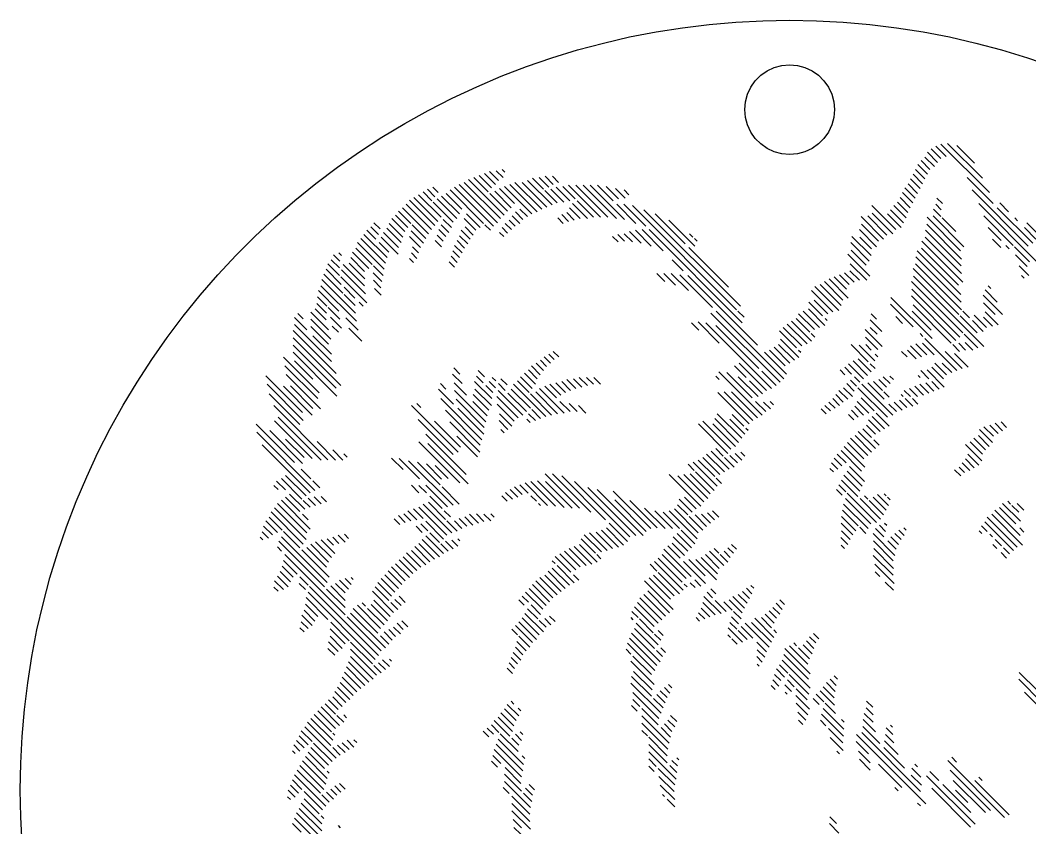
# Model space of a CAD drawing. Header units: millimetres. Extents: x 10 to 1190, y 102 to 890.
# Drawn here: x 1082 to 1141, y 172.8 to 220 of the extents above; entities that cross this region are included whole.
import ezdxf

# ---------------------------------------------------------------- set-up
doc = ezdxf.new("R2010")
doc.units = ezdxf.units.MM
doc.layers.add('CUT', color=1, linetype='CONTINUOUS')
doc.layers.add('ETCH', color=7, linetype='CONTINUOUS')

msp = doc.modelspace()

# ---------------------------------------------------------------- linework, layer by layer
at = {"layer": 'CUT'}
msp.add_lwpolyline([(1082.11, 171.86), (1082.03, 173.43), (1082, 175), (1082.03, 176.57), (1082.11, 178.14), (1082.25, 179.7), (1082.44, 181.26), (1082.68, 182.81), (1082.98, 184.36), (1083.34, 185.89), (1083.74, 187.4), (1084.2, 188.91), (1084.71, 190.39), (1085.28, 191.86), (1085.89, 193.3), (1086.55, 194.73), (1087.27, 196.13), (1088.03, 197.5), (1088.84, 198.85), (1089.69, 200.16), (1090.59, 201.45), (1091.54, 202.7), (1092.53, 203.93), (1093.56, 205.11), (1094.63, 206.26), (1095.74, 207.37), (1096.89, 208.44), (1098.07, 209.47), (1099.3, 210.46), (1100.55, 211.41), (1101.84, 212.31), (1103.15, 213.16), (1104.5, 213.97), (1105.87, 214.73), (1107.27, 215.45), (1108.7, 216.11), (1110.14, 216.72), (1111.61, 217.29), (1113.09, 217.8), (1114.6, 218.26), (1116.11, 218.66), (1117.64, 219.02), (1119.19, 219.32), (1120.74, 219.56), (1122.3, 219.75), (1123.86, 219.89), (1125.43, 219.97), (1127, 220), (1128.57, 219.97), (1130.14, 219.89), (1131.7, 219.75), (1133.26, 219.56), (1134.81, 219.32), (1136.36, 219.02), (1137.89, 218.66), (1139.4, 218.26), (1140.91, 217.8), (1142.39, 217.29)], dxfattribs=at)
msp.add_lwpolyline([(1129.625, 214.775), (1129.585, 214.319), (1129.467, 213.877), (1129.273, 213.463), (1129.011, 213.088), (1128.687, 212.764), (1128.313, 212.502), (1127.898, 212.308), (1127.456, 212.19), (1127, 212.15), (1126.544, 212.19), (1126.102, 212.308), (1125.688, 212.502), (1125.313, 212.764), (1124.989, 213.088), (1124.727, 213.463), (1124.533, 213.877), (1124.415, 214.319), (1124.375, 214.775), (1124.415, 215.231), (1124.533, 215.673), (1124.727, 216.088), (1124.989, 216.462), (1125.313, 216.786), (1125.688, 217.048), (1126.102, 217.242), (1126.544, 217.36), (1127, 217.4), (1127.456, 217.36), (1127.898, 217.242), (1128.313, 217.048), (1128.687, 216.786), (1129.011, 216.462), (1129.273, 216.088), (1129.467, 215.673), (1129.585, 215.231)], close=True, dxfattribs=at)
at = {"layer": 'ETCH'}
for points in [[(1135.55, 212.64), (1136.15, 212.04)], [(1135.85, 212.76), (1138.69, 209.92)], [(1136.24, 212.8), (1138.28, 210.76)], [(1136.78, 212.68), (1137.82, 211.64)], [(1134.92, 212), (1135.48, 211.44)], [(1135.06, 212.28), (1135.66, 211.68)], [(1135.28, 212.48), (1135.84, 211.92)], [(1134.51, 211.56), (1135.07, 211)], [(1134.69, 211.8), (1135.21, 211.28)], [(1108.84, 210.92), (1109.56, 210.2)], [(1109.15, 211.04), (1109.79, 210.4)], [(1109.45, 211.16), (1109.97, 210.64)], [(1109.84, 211.2), (1110.24, 210.8)], [(1110.18, 211.28), (1110.34, 211.12)], [(1112.7, 210.88), (1113.18, 210.4)], [(1113.13, 210.88), (1113.49, 210.52)], [(1134.22, 211), (1134.78, 210.44)], [(1134.36, 211.28), (1134.92, 210.72)], [(1106.13, 210.24), (1106.45, 209.92)], [(1107.4, 210.24), (1109.68, 207.96)], [(1107.67, 210.4), (1109.91, 208.16)], [(1107.97, 210.52), (1110.09, 208.4)], [(1108.23, 210.68), (1110.31, 208.6)], [(1108.54, 210.8), (1109.38, 209.96)], [(1110.33, 210.28), (1111.93, 208.68)], [(1110.64, 210.4), (1112.24, 208.8)], [(1110.94, 210.52), (1112.5, 208.96)], [(1111.36, 210.52), (1112.8, 209.08)], [(1111.67, 210.64), (1113.11, 209.2)], [(1111.97, 210.76), (1112.61, 210.12)], [(1112.36, 210.8), (1112.92, 210.24)], [(1113.34, 210.24), (1114.14, 209.44)], [(1113.73, 210.28), (1114.45, 209.56)], [(1114.07, 210.36), (1115.95, 208.48)], [(1114.49, 210.36), (1116.37, 208.48)], [(1114.92, 210.36), (1116.88, 208.4)], [(1115.34, 210.36), (1117.34, 208.36)], [(1115.77, 210.36), (1116.69, 209.44)], [(1116.27, 210.28), (1116.99, 209.56)], [(1133.93, 210.44), (1134.49, 209.88)], [(1134.07, 210.72), (1134.63, 210.16)], [(1137.39, 210.8), (1138.91, 209.28)], [(1105.03, 209.64), (1106.43, 208.24)], [(1105.3, 209.8), (1106.62, 208.48)], [(1105.56, 209.96), (1106.08, 209.44)], [(1105.82, 210.12), (1106.26, 209.68)], [(1106.65, 209.72), (1107.69, 208.68)], [(1106.91, 209.88), (1107.83, 208.96)], [(1107.14, 210.08), (1109.1, 208.12)], [(1109.46, 209.88), (1110.5, 208.84)], [(1109.76, 210), (1110.72, 209.04)], [(1110.03, 210.16), (1110.91, 209.28)], [(1112.69, 210.04), (1113.41, 209.32)], [(1113.04, 210.12), (1113.8, 209.36)], [(1116.82, 210.16), (1117.38, 209.6)], [(1117.32, 210.08), (1117.6, 209.8)], [(1133.46, 209.64), (1134.06, 209.04)], [(1133.6, 209.92), (1134.2, 209.32)], [(1133.75, 210.2), (1134.35, 209.6)], [(1137.68, 210.08), (1140.96, 206.8)], [(1104.36, 209.04), (1105.88, 207.52)], [(1104.58, 209.24), (1106.06, 207.76)], [(1104.77, 209.48), (1106.25, 208)], [(1106.16, 209.36), (1107.32, 208.2)], [(1106.38, 209.56), (1107.54, 208.4)], [(1114.12, 209.04), (1114.76, 208.4)], [(1114.3, 209.28), (1115.18, 208.4)], [(1114.57, 209.44), (1115.53, 208.48)], [(1116.89, 209.24), (1118.01, 208.12)], [(1117.31, 209.24), (1118.59, 207.96)], [(1117.82, 209.16), (1123.9, 203.08)], [(1131.82, 209.16), (1133.22, 207.76)], [(1133.09, 209.16), (1133.81, 208.44)], [(1133.31, 209.36), (1133.91, 208.76)], [(1135.55, 209.24), (1135.87, 208.92)], [(1135.62, 209.6), (1135.94, 209.28)], [(1138.06, 209.28), (1141.5, 205.84)], [(1139.15, 209.04), (1141.23, 206.96)], [(1139.29, 209.32), (1139.81, 208.8)], [(1103.95, 208.6), (1104.67, 207.88)], [(1104.13, 208.84), (1104.85, 208.12)], [(1108.11, 208.68), (1108.91, 207.88)], [(1110.78, 208.56), (1111.22, 208.12)], [(1110.96, 208.8), (1111.4, 208.36)], [(1111.23, 208.96), (1111.67, 208.52)], [(1113.67, 208.64), (1114.07, 208.24)], [(1113.97, 208.76), (1114.41, 208.32)], [(1118.48, 208.92), (1124.12, 203.28)], [(1119.14, 208.68), (1120.9, 206.92)], [(1131.18, 208.52), (1132.5, 207.2)], [(1131.57, 208.56), (1132.69, 207.44)], [(1131.83, 208.72), (1133.03, 207.52)], [(1132.72, 208.68), (1133.52, 207.88)], [(1132.9, 208.92), (1133.66, 208.16)], [(1135.04, 208.48), (1137, 206.52)], [(1135.39, 208.56), (1137.19, 206.76)], [(1135.41, 208.96), (1135.85, 208.52)], [(1138.36, 208.56), (1140.08, 206.84)], [(1102.51, 207.92), (1102.95, 207.48)], [(1102.69, 208.16), (1103.05, 207.8)], [(1103.58, 208.12), (1104.38, 207.32)], [(1103.73, 208.4), (1104.49, 207.64)], [(1104.93, 208.04), (1105.73, 207.24)], [(1106.63, 208.04), (1107.07, 207.6)], [(1106.74, 208.36), (1107.22, 207.88)], [(1107.97, 208.4), (1108.65, 207.72)], [(1108.02, 207.92), (1108.5, 207.44)], [(1109.18, 208.04), (1109.5, 207.72)], [(1110.19, 207.88), (1110.51, 207.56)], [(1110.37, 208.12), (1110.73, 207.76)], [(1110.59, 208.32), (1110.95, 207.96)], [(1113.44, 208.44), (1113.76, 208.12)], [(1119.93, 208.32), (1121.45, 206.8)], [(1131.2, 208.08), (1132.2, 207.08)], [(1135.02, 208.08), (1137.06, 206.04)], [(1135.93, 208.44), (1136.73, 207.64)], [(1138.61, 207.88), (1139.37, 207.12)], [(1140.17, 208.44), (1140.33, 208.28)], [(1140.73, 207.88), (1141.41, 207.2)], [(1140.88, 208.16), (1141.6, 207.44)], [(1102.1, 207.48), (1103.46, 206.12)], [(1102.28, 207.72), (1102.8, 207.2)], [(1103.11, 207.32), (1104.11, 206.32)], [(1103.25, 207.6), (1104.13, 206.72)], [(1103.44, 207.84), (1104.28, 207)], [(1104.77, 207.36), (1105.41, 206.72)], [(1104.87, 207.68), (1105.59, 206.96)], [(1106.38, 207.44), (1106.74, 207.08)], [(1106.49, 207.76), (1106.89, 207.36)], [(1107.7, 207.4), (1108.18, 206.92)], [(1107.8, 207.72), (1108.32, 207.2)], [(1110.04, 207.6), (1110.28, 207.36)], [(1116.65, 207.36), (1116.97, 207.04)], [(1116.95, 207.48), (1117.35, 207.08)], [(1117.33, 207.52), (1117.81, 207.04)], [(1117.64, 207.64), (1118.32, 206.96)], [(1117.98, 207.72), (1118.9, 206.8)], [(1118.37, 207.76), (1119.61, 206.52)], [(1118.79, 207.76), (1124.23, 202.32)], [(1121.15, 207.52), (1121.35, 207.32)], [(1130.65, 207.36), (1131.77, 206.24)], [(1131.09, 207.76), (1132.09, 206.76)], [(1131.11, 207.32), (1131.79, 206.64)], [(1134.93, 207.32), (1137.05, 205.2)], [(1134.95, 207.72), (1137.03, 205.64)], [(1101.63, 206.68), (1102.59, 205.72)], [(1101.73, 207), (1103.29, 205.44)], [(1101.92, 207.24), (1103.36, 205.8)], [(1103, 207), (1103.56, 206.44)], [(1104.94, 206.76), (1105.3, 206.4)], [(1106.28, 207.12), (1106.64, 206.76)], [(1107.41, 206.84), (1107.85, 206.4)], [(1107.55, 207.12), (1107.99, 206.68)], [(1121.1, 206.72), (1123.42, 204.4)], [(1121.43, 207.24), (1121.59, 207.08)], [(1130.58, 207), (1131.66, 205.92)], [(1134.72, 206.68), (1136.88, 204.52)], [(1134.74, 207.08), (1137.14, 204.68)], [(1138.87, 207.2), (1139.35, 206.72)], [(1139.65, 206.84), (1139.85, 206.64)], [(1140.16, 206.76), (1141.04, 205.88)], [(1100.33, 206.28), (1100.69, 205.92)], [(1100.64, 206.4), (1100.8, 206.24)], [(1101.34, 206.12), (1102.14, 205.32)], [(1101.44, 206.44), (1102.4, 205.48)], [(1104.88, 206.4), (1105.2, 206.08)], [(1107.2, 206.2), (1107.56, 205.84)], [(1107.3, 206.52), (1107.7, 206.12)], [(1130.41, 206.32), (1131.69, 205.04)], [(1130.6, 206.56), (1131.48, 205.68)], [(1134.39, 206.16), (1137.03, 203.52)], [(1134.46, 206.52), (1137.02, 203.96)], [(1140.21, 206.28), (1140.89, 205.6)], [(1100, 205.76), (1100.68, 205.08)], [(1100.19, 206), (1100.67, 205.52)], [(1100.89, 205.72), (1102.13, 204.48)], [(1101.24, 205.8), (1102.16, 204.88)], [(1102.67, 205.64), (1103.23, 205.08)], [(1104.77, 206.08), (1105.01, 205.84)], [(1107.09, 205.88), (1107.41, 205.56)], [(1120.13, 206), (1120.77, 205.36)], [(1130.55, 205.76), (1131.51, 204.8)], [(1134.37, 205.76), (1137.05, 203.08)], [(1140.43, 205.64), (1140.99, 205.08)], [(1099.75, 205.16), (1100.87, 204.04)], [(1099.9, 205.44), (1100.78, 204.56)], [(1100.76, 205), (1102.28, 203.48)], [(1100.79, 205.4), (1102.19, 204)], [(1102.64, 205.24), (1103.16, 204.72)], [(1119.23, 205.2), (1119.71, 204.72)], [(1119.65, 205.2), (1120.33, 204.52)], [(1120.08, 205.2), (1121.08, 204.2)], [(1120.58, 205.12), (1122.5, 203.2)], [(1121.05, 205.08), (1125.13, 201)], [(1129.61, 205), (1130.33, 204.28)], [(1129.92, 205.12), (1130.48, 204.56)], [(1130.22, 205.24), (1130.78, 204.68)], [(1130.53, 205.36), (1131.09, 204.8)], [(1134.22, 205.48), (1136.9, 202.8)], [(1134.24, 205.04), (1138.36, 200.92)], [(1140.56, 205.08), (1140.72, 204.92)], [(1099.59, 204.48), (1101.67, 202.4)], [(1099.65, 204.84), (1101.61, 202.88)], [(1100.94, 204.4), (1101.58, 203.76)], [(1102.66, 204.8), (1103.1, 204.36)], [(1102.72, 204.32), (1103.12, 203.92)], [(1128.48, 204.44), (1129.88, 203.04)], [(1128.78, 204.56), (1130.02, 203.32)], [(1129.04, 204.72), (1130.12, 203.64)], [(1129.31, 204.88), (1130.43, 203.76)], [(1134.13, 204.72), (1137.13, 201.72)], [(1138.62, 204.48), (1138.78, 204.32)], [(1099.38, 203.84), (1099.94, 203.28)], [(1099.44, 204.2), (1100.64, 203)], [(1100.95, 203.96), (1101.59, 203.32)], [(1128.29, 204.2), (1129.53, 202.96)], [(1132.93, 203.8), (1135.33, 201.4)], [(1134.13, 203.88), (1136.73, 201.28)], [(1134.15, 204.28), (1136.95, 201.48)], [(1138.33, 203.92), (1139.45, 202.8)], [(1138.43, 204.24), (1139.15, 203.52)], [(1099.35, 203.44), (1099.91, 202.88)], [(1100.02, 203.2), (1100.7, 202.52)], [(1101.82, 203.52), (1102.06, 203.28)], [(1128.12, 203.52), (1128.92, 202.72)], [(1128.43, 203.64), (1129.23, 202.84)], [(1132.91, 203.4), (1134.23, 202.08)], [(1134.22, 203.36), (1136.46, 201.12)], [(1138.34, 203.48), (1139.02, 202.8)], [(1098.04, 202.63), (1098.76, 201.91)], [(1098.24, 202.86), (1098.56, 202.54)], [(1099, 202.94), (1100.04, 201.9)], [(1099.25, 203.12), (1099.89, 202.48)], [(1100.15, 202.64), (1100.79, 202)], [(1101.04, 202.6), (1101.76, 201.88)], [(1122.4, 202.88), (1126.44, 198.84)], [(1122.7, 203), (1126.66, 199.04)], [(1123.98, 203), (1124.34, 202.64)], [(1127.39, 202.56), (1128.19, 201.76)], [(1127.53, 202.84), (1128.45, 201.92)], [(1127.79, 203), (1128.75, 202.04)], [(1128.1, 203.12), (1129.06, 202.16)], [(1129.08, 202.56), (1129.2, 202.44)], [(1131.77, 202.84), (1132.09, 202.52)], [(1133.21, 202.68), (1133.61, 202.28)], [(1134.16, 203), (1135.28, 201.88)], [(1136.98, 202.72), (1137.98, 201.72)], [(1137.13, 203), (1137.53, 202.6)], [(1137.79, 202.76), (1138.51, 202.04)], [(1138.34, 202.64), (1138.86, 202.12)], [(1138.44, 202.96), (1139.2, 202.2)], [(1098.04, 202.21), (1100.2, 200.05)], [(1099, 202.52), (1100.16, 201.36)], [(1099, 202.1), (1100.04, 201.06)], [(1100.25, 202.12), (1100.61, 201.76)], [(1101.22, 202), (1101.98, 201.24)], [(1121.26, 202.32), (1121.7, 201.88)], [(1121.65, 202.36), (1122.89, 201.12)], [(1122.11, 202.32), (1125.95, 198.48)], [(1122.69, 202.16), (1125.21, 199.64)], [(1126.63, 202.04), (1127.71, 200.96)], [(1126.86, 202.24), (1128.02, 201.08)], [(1127.12, 202.4), (1128.28, 201.24)], [(1131.71, 202.48), (1132.39, 201.8)], [(1131.72, 202.04), (1132.12, 201.64)], [(1137.69, 202.44), (1138.33, 201.8)], [(1097.96, 201.86), (1100.48, 199.34)], [(1097.96, 201.44), (1100.76, 198.64)], [(1099.12, 201.55), (1100.2, 200.47)], [(1126.41, 201.84), (1127.41, 200.84)], [(1128.27, 201.68), (1128.47, 201.48)], [(1131.42, 201.92), (1132.42, 200.92)], [(1131.44, 201.48), (1132.16, 200.76)], [(1134.63, 201.68), (1134.79, 201.52)], [(1134.91, 201.4), (1136.79, 199.52)], [(1137.21, 201.64), (1138.01, 200.84)], [(1097.96, 201.01), (1100.48, 198.49)], [(1126.1, 200.88), (1127.02, 199.96)], [(1126.36, 201.04), (1127.28, 200.12)], [(1126.46, 201.36), (1127.54, 200.28)], [(1130.6, 201.04), (1131.6, 200.04)], [(1131.07, 201), (1131.99, 200.08)], [(1131.45, 201.04), (1131.77, 200.72)], [(1134.08, 200.96), (1134.72, 200.32)], [(1134.38, 201.08), (1135.02, 200.44)], [(1134.77, 201.12), (1135.45, 200.44)], [(1136.54, 201.04), (1136.94, 200.64)], [(1136.89, 201.12), (1137.29, 200.72)], [(1137.27, 201.16), (1137.71, 200.72)], [(1097.4, 200.3), (1099.48, 198.22)], [(1097.96, 200.59), (1100.52, 198.03)], [(1112.65, 200.32), (1113.01, 199.96)], [(1112.92, 200.48), (1113.24, 200.16)], [(1113.18, 200.64), (1113.5, 200.32)], [(1125.53, 200.6), (1126.81, 199.32)], [(1125.83, 200.72), (1126.75, 199.8)], [(1127.53, 200.72), (1127.65, 200.6)], [(1131.02, 200.2), (1131.78, 199.44)], [(1132.01, 200.48), (1132.17, 200.32)], [(1133.55, 200.64), (1133.87, 200.32)], [(1133.89, 200.72), (1134.41, 200.2)], [(1136.09, 200.64), (1137.09, 199.64)], [(1136.64, 200.52), (1137.44, 199.72)], [(1097.48, 199.8), (1099.4, 197.88)], [(1098.04, 200.09), (1099.12, 199.01)], [(1107.36, 199.68), (1107.72, 199.32)], [(1111.9, 199.8), (1112.42, 199.28)], [(1112.17, 199.96), (1112.61, 199.52)], [(1112.43, 200.12), (1112.79, 199.76)], [(1123.78, 199.8), (1124.46, 199.12)], [(1124.05, 199.96), (1125.65, 198.36)], [(1130.23, 199.72), (1130.63, 199.32)], [(1130.45, 199.92), (1131.33, 199.04)], [(1130.71, 200.08), (1131.55, 199.24)], [(1131.72, 199.92), (1132, 199.64)], [(1135.32, 199.72), (1136, 199.04)], [(1135.5, 199.96), (1136.18, 199.28)], [(1135.93, 199.96), (1136.49, 199.4)], [(1096.36, 199.22), (1098.52, 197.06)], [(1097.56, 199.29), (1099.56, 197.29)], [(1107.29, 199.32), (1107.85, 198.76)], [(1108.68, 199.2), (1109.08, 198.8)], [(1108.79, 199.52), (1109.15, 199.16)], [(1109.61, 199.12), (1109.81, 198.92)], [(1110.12, 199.04), (1110.48, 198.68)], [(1111.27, 199.16), (1111.95, 198.48)], [(1111.49, 199.36), (1112.13, 198.72)], [(1111.72, 199.56), (1112.24, 199.04)], [(1113.97, 199), (1114.49, 198.48)], [(1114.36, 199.04), (1114.84, 198.56)], [(1114.7, 199.12), (1115.18, 198.64)], [(1115.13, 199.12), (1115.53, 198.72)], [(1115.55, 199.12), (1115.95, 198.72)], [(1122.68, 199.2), (1122.88, 199)], [(1122.87, 199.44), (1125.39, 196.92)], [(1123.33, 199.4), (1124.81, 197.92)], [(1124, 199.16), (1125.16, 198)], [(1125.37, 199.48), (1126.21, 198.64)], [(1129.96, 199.56), (1130.24, 199.28)], [(1130.79, 199.16), (1131.11, 198.84)], [(1132.22, 199), (1132.66, 198.56)], [(1132.48, 199.16), (1132.88, 198.76)], [(1132.87, 199.2), (1133.07, 199)], [(1134.52, 199.24), (1134.64, 199.12)], [(1134.67, 199.52), (1135.15, 199.04)], [(1135.05, 199.56), (1136.05, 198.56)], [(1096.44, 198.72), (1098.56, 196.6)], [(1097.4, 198.6), (1099.08, 196.92)], [(1097.8, 198.63), (1099.12, 197.31)], [(1106.47, 198.44), (1107.35, 197.56)], [(1106.58, 198.76), (1106.9, 198.44)], [(1107.39, 198.8), (1108.11, 198.08)], [(1108.58, 198.88), (1109.58, 197.88)], [(1108.6, 198.44), (1109.56, 197.48)], [(1109.24, 198.64), (1109.64, 198.24)], [(1109.43, 198.88), (1109.79, 198.52)], [(1109.97, 198.76), (1110.37, 198.36)], [(1110.72, 198.44), (1111.84, 197.32)], [(1110.86, 198.72), (1112.74, 196.84)], [(1111.08, 198.92), (1111.76, 198.24)], [(1112.37, 198.48), (1113.81, 197.04)], [(1112.68, 198.6), (1113.36, 197.92)], [(1112.98, 198.72), (1113.62, 198.08)], [(1113.33, 198.8), (1113.89, 198.24)], [(1113.67, 198.88), (1114.19, 198.36)], [(1124.66, 198.92), (1125.42, 198.16)], [(1130.15, 198.52), (1130.67, 198)], [(1130.34, 198.76), (1130.78, 198.32)], [(1130.56, 198.96), (1130.92, 198.6)], [(1131, 198.52), (1132.72, 196.8)], [(1131.23, 198.72), (1133.03, 196.92)], [(1131.57, 198.8), (1132.53, 197.84)], [(1131.91, 198.88), (1132.43, 198.36)], [(1134.01, 198.48), (1134.49, 198)], [(1134.32, 198.6), (1134.84, 198.08)], [(1134.62, 198.72), (1135.14, 198.2)], [(1134.96, 198.8), (1135.44, 198.32)], [(1135.31, 198.88), (1135.75, 198.44)], [(1096.56, 198.17), (1098.36, 196.37)], [(1106.61, 197.88), (1109.01, 195.48)], [(1107.4, 198.36), (1109.24, 196.52)], [(1107.5, 197.84), (1109.14, 196.2)], [(1108.49, 198.12), (1109.41, 197.2)], [(1109.88, 198), (1111.12, 196.76)], [(1109.95, 198.36), (1111.39, 196.92)], [(1110.53, 198.2), (1111.61, 197.12)], [(1111.84, 198.16), (1113.08, 196.92)], [(1112.15, 198.28), (1113.43, 197)], [(1122.8, 198.24), (1124.64, 196.4)], [(1123.18, 198.28), (1124.86, 196.6)], [(1123.6, 198.28), (1125.12, 196.76)], [(1129.52, 197.88), (1129.92, 197.48)], [(1129.7, 198.12), (1130.14, 197.68)], [(1129.89, 198.36), (1130.41, 197.84)], [(1131.18, 197.92), (1131.94, 197.16)], [(1132.51, 198.28), (1132.83, 197.96)], [(1133.52, 198.12), (1133.64, 198)], [(1133.71, 198.36), (1134.07, 198)], [(1133.76, 197.88), (1134.2, 197.44)], [(1134.19, 197.88), (1134.51, 197.56)], [(1096.84, 197.47), (1100, 194.31)], [(1104.89, 197.48), (1107.61, 194.76)], [(1105.19, 197.6), (1105.43, 197.36)], [(1107.59, 197.32), (1109.11, 195.8)], [(1108.47, 197.72), (1109.31, 196.88)], [(1109.9, 197.56), (1110.9, 196.56)], [(1111.92, 197.24), (1112.44, 196.72)], [(1113.56, 197.72), (1114.16, 197.12)], [(1114.1, 197.6), (1114.58, 197.12)], [(1114.65, 197.48), (1115.09, 197.04)], [(1125.01, 197.72), (1125.61, 197.12)], [(1125.48, 197.68), (1125.88, 197.28)], [(1125.86, 197.72), (1126.06, 197.52)], [(1128.85, 197.28), (1129.13, 197)], [(1129.07, 197.48), (1129.39, 197.16)], [(1129.3, 197.68), (1129.66, 197.32)], [(1130.81, 197.44), (1131.33, 196.92)], [(1130.95, 197.72), (1131.63, 197.04)], [(1132.81, 197.56), (1133.25, 197.12)], [(1133.11, 197.68), (1133.59, 197.2)], [(1133.42, 197.8), (1133.86, 197.36)], [(1097.08, 196.8), (1099.6, 194.28)], [(1105.28, 196.66), (1107.32, 194.62)], [(1106.87, 197.2), (1108.91, 195.16)], [(1110.04, 197), (1110.76, 196.28)], [(1111.63, 196.68), (1111.83, 196.48)], [(1111.73, 197), (1112.13, 196.6)], [(1122.62, 196.72), (1124.02, 195.32)], [(1122.76, 197), (1124.2, 195.56)], [(1123.51, 196.68), (1124.39, 195.8)], [(1123.65, 196.96), (1124.33, 196.28)], [(1130.44, 196.96), (1130.76, 196.64)], [(1130.62, 197.2), (1131.02, 196.8)], [(1131.61, 196.64), (1132.29, 195.96)], [(1131.83, 196.84), (1132.55, 196.12)], [(1132.06, 197.04), (1132.82, 196.28)], [(1095.8, 196.39), (1098.04, 194.15)], [(1096.88, 196.58), (1099.08, 194.38)], [(1106.23, 196.56), (1107.75, 195.04)], [(1107.12, 196.52), (1108.88, 194.76)], [(1110.01, 196.6), (1110.53, 196.08)], [(1110.11, 196.08), (1110.31, 195.88)], [(1121.67, 196.4), (1123.39, 194.68)], [(1121.93, 196.56), (1123.57, 194.92)], [(1122.51, 196.4), (1123.83, 195.08)], [(1124.45, 196.16), (1124.57, 196.04)], [(1131.28, 196.12), (1131.8, 195.6)], [(1131.5, 196.32), (1132.02, 195.8)], [(1138.11, 196.08), (1138.87, 195.32)], [(1138.37, 196.24), (1138.93, 195.68)], [(1138.72, 196.32), (1139.2, 195.84)], [(1139.02, 196.44), (1139.46, 196)], [(1139.37, 196.52), (1139.69, 196.2)], [(1095.84, 195.92), (1099.24, 192.52)], [(1096.6, 196.01), (1098.52, 194.09)], [(1097.52, 195.51), (1098.6, 194.43)], [(1105.72, 195.8), (1108.08, 193.44)], [(1107.54, 195.68), (1108.74, 194.48)], [(1130.57, 195.56), (1131.57, 194.56)], [(1130.83, 195.72), (1131.79, 194.76)], [(1131.02, 195.96), (1132.02, 194.96)], [(1131.92, 195.48), (1132.24, 195.16)], [(1137.78, 195.56), (1138.46, 194.88)], [(1138.04, 195.72), (1138.68, 195.08)], [(1096.16, 195.18), (1098.96, 192.38)], [(1099.36, 195.37), (1100.44, 194.29)], [(1100.28, 194.88), (1100.88, 194.28)], [(1105.32, 195.35), (1107.72, 192.95)], [(1105.84, 195.26), (1108.2, 192.9)], [(1122.68, 194.96), (1123.12, 194.52)], [(1130.2, 195.08), (1131.4, 193.88)], [(1130.38, 195.32), (1131.34, 194.36)], [(1137.29, 195.2), (1138.25, 194.24)], [(1137.56, 195.36), (1138.28, 194.64)], [(1100.92, 194.66), (1101.12, 194.46)], [(1103.72, 194.41), (1104.4, 193.73)], [(1104.16, 194.39), (1105.36, 193.19)], [(1121.66, 194.28), (1122.62, 193.32)], [(1121.93, 194.44), (1122.93, 193.44)], [(1122.15, 194.64), (1123.19, 193.6)], [(1122.42, 194.8), (1123.46, 193.76)], [(1123.2, 194.44), (1123.76, 193.88)], [(1123.51, 194.56), (1123.95, 194.12)], [(1123.81, 194.68), (1124.21, 194.28)], [(1124.15, 194.76), (1124.39, 194.52)], [(1129.61, 194.4), (1130.05, 193.96)], [(1129.79, 194.64), (1130.31, 194.12)], [(1130.01, 194.84), (1131.21, 193.64)], [(1137.28, 194.36), (1137.8, 193.84)], [(1137.43, 194.64), (1138.07, 194)], [(1098.44, 193.75), (1099, 193.19)], [(1104.72, 194.25), (1107.32, 191.65)], [(1105.24, 194.16), (1106.56, 192.84)], [(1105.76, 194.06), (1106.64, 193.18)], [(1106.28, 193.97), (1107.04, 193.21)], [(1121.06, 194.04), (1121.42, 193.68)], [(1121.36, 194.16), (1122.76, 192.76)], [(1129.36, 193.8), (1129.56, 193.6)], [(1129.46, 194.12), (1129.82, 193.76)], [(1130.51, 193.92), (1131.39, 193.04)], [(1136.65, 193.72), (1137.01, 193.36)], [(1136.91, 193.88), (1137.23, 193.56)], [(1137.1, 194.12), (1137.54, 193.68)], [(1097.28, 193.21), (1098.48, 192.01)], [(1097.52, 193.39), (1098.72, 192.19)], [(1112.71, 193.48), (1114.71, 191.48)], [(1113.13, 193.48), (1115.37, 191.24)], [(1113.68, 193.36), (1116.24, 190.8)], [(1119.96, 193.44), (1121.8, 191.6)], [(1120.46, 193.36), (1121.98, 191.84)], [(1120.81, 193.44), (1122.21, 192.04)], [(1121.19, 193.48), (1122.35, 192.32)], [(1121.5, 193.6), (1122.58, 192.52)], [(1122.7, 193.24), (1123.02, 192.92)], [(1130.04, 193.12), (1131, 192.16)], [(1130.18, 193.4), (1131.1, 192.48)], [(1130.37, 193.64), (1131.25, 192.76)], [(1096.84, 192.8), (1097.08, 192.56)], [(1097, 193.06), (1097.52, 192.54)], [(1099.12, 193.07), (1099.52, 192.67)], [(1104.88, 192.82), (1105.32, 192.38)], [(1105.32, 192.81), (1105.76, 192.37)], [(1105.72, 192.83), (1107, 191.55)], [(1106.68, 192.72), (1107.68, 191.72)], [(1110.66, 192.56), (1111.1, 192.12)], [(1110.92, 192.72), (1111.36, 192.28)], [(1111.23, 192.84), (1111.71, 192.36)], [(1111.53, 192.96), (1112.85, 191.64)], [(1111.87, 193.04), (1113.31, 191.6)], [(1112.26, 193.08), (1113.82, 191.52)], [(1112.72, 193.04), (1114.28, 191.48)], [(1114.42, 193.04), (1117.66, 189.8)], [(1115.2, 192.68), (1118, 189.88)], [(1115.75, 192.56), (1118.43, 189.88)], [(1129.75, 192.56), (1130.07, 192.24)], [(1129.89, 192.84), (1130.29, 192.44)], [(1097.28, 191.94), (1098.96, 190.26)], [(1097.52, 192.12), (1098.36, 191.28)], [(1097.76, 192.3), (1098.64, 191.42)], [(1098.56, 191.93), (1098.96, 191.53)], [(1098.84, 192.07), (1099.28, 191.63)], [(1099.2, 192.14), (1099.6, 191.74)], [(1099.6, 192.16), (1099.92, 191.84)], [(1105.96, 192.17), (1106.68, 191.45)], [(1110.17, 192.2), (1110.49, 191.88)], [(1110.39, 192.4), (1110.79, 192)], [(1111.87, 192.2), (1112.19, 191.88)], [(1116.68, 192.48), (1118.88, 190.28)], [(1116.77, 191.96), (1118.61, 190.12)], [(1117.66, 191.92), (1119.26, 190.32)], [(1120.55, 192), (1121.31, 191.24)], [(1120.85, 192.12), (1121.53, 191.44)], [(1130.27, 192.04), (1131.75, 190.56)], [(1130.37, 192.36), (1132.09, 190.64)], [(1131.12, 192.04), (1132.32, 190.84)], [(1131.38, 192.2), (1131.58, 192)], [(1131.66, 191.92), (1132.5, 191.08)], [(1131.89, 192.12), (1132.65, 191.36)], [(1132.15, 192.28), (1132.79, 191.64)], [(1132.53, 192.32), (1132.65, 192.2)], [(1132.73, 192.12), (1132.89, 191.96)], [(1096.88, 191.49), (1098.72, 189.65)], [(1097.04, 191.75), (1098.76, 190.03)], [(1105, 191.43), (1105.56, 190.87)], [(1105.32, 191.53), (1106.96, 189.89)], [(1105.56, 191.72), (1107.24, 190.04)], [(1105.88, 191.82), (1106.88, 190.82)], [(1106.8, 191.33), (1107.16, 190.97)], [(1112.31, 191.76), (1112.43, 191.64)], [(1118.52, 191.48), (1119.72, 190.28)], [(1120.26, 191.44), (1121.66, 190.04)], [(1120.45, 191.68), (1121.05, 191.08)], [(1130.1, 191.36), (1131.02, 190.44)], [(1130.16, 191.72), (1131.6, 190.28)], [(1139.01, 191.36), (1140.49, 189.88)], [(1139.27, 191.52), (1140.23, 190.56)], [(1139.46, 191.76), (1140.5, 190.72)], [(1139.76, 191.88), (1139.92, 191.72)], [(1140, 191.64), (1140.4, 191.24)], [(1140.31, 191.76), (1140.71, 191.36)], [(1096.56, 190.96), (1097.32, 190.2)], [(1096.68, 191.26), (1098.56, 189.38)], [(1098.52, 191.12), (1098.84, 190.8)], [(1103.88, 190.85), (1104.2, 190.53)], [(1104.12, 191.04), (1104.52, 190.64)], [(1104.44, 191.14), (1104.84, 190.74)], [(1104.68, 191.32), (1105.2, 190.8)], [(1106.96, 190.74), (1107.56, 190.14)], [(1107.68, 190.87), (1108.12, 190.43)], [(1108, 190.97), (1108.48, 190.49)], [(1108.28, 191.12), (1108.8, 190.6)], [(1108.68, 191.14), (1109.12, 190.7)], [(1109.12, 191.13), (1109.52, 190.73)], [(1109.52, 191.15), (1109.72, 190.95)], [(1119.11, 191.32), (1120.15, 190.28)], [(1119.61, 191.24), (1120.57, 190.28)], [(1119.96, 191.32), (1121.6, 189.68)], [(1121.13, 191), (1121.93, 190.2)], [(1121.47, 191.08), (1122.15, 190.4)], [(1121.85, 191.12), (1122.37, 190.6)], [(1122.2, 191.2), (1122.6, 190.8)], [(1122.5, 191.32), (1122.86, 190.96)], [(1130.04, 191), (1130.88, 190.16)], [(1138.56, 190.96), (1140.32, 189.2)], [(1138.83, 191.12), (1140.63, 189.32)], [(1096.24, 190.43), (1096.76, 189.91)], [(1096.36, 190.73), (1097.04, 190.05)], [(1105.16, 190.42), (1105.52, 190.06)], [(1105.44, 190.56), (1105.84, 190.16)], [(1105.72, 190.71), (1106.76, 189.67)], [(1107.4, 190.73), (1107.84, 190.29)], [(1115.99, 190.2), (1116.99, 189.2)], [(1116.29, 190.32), (1117.29, 189.32)], [(1116.44, 190.6), (1117.52, 189.52)], [(1120.65, 190.2), (1121.45, 189.4)], [(1130.01, 190.6), (1130.69, 189.92)], [(1130.03, 190.16), (1130.55, 189.64)], [(1131.1, 190.36), (1131.46, 190)], [(1132.03, 190.28), (1132.51, 189.8)], [(1132.25, 190.48), (1132.61, 190.12)], [(1132.56, 190.6), (1132.68, 190.48)], [(1133.38, 190.2), (1133.7, 189.88)], [(1133.69, 190.32), (1133.81, 190.2)], [(1138.09, 190.16), (1138.25, 190)], [(1138.23, 190.44), (1138.55, 190.12)], [(1138.42, 190.68), (1140.1, 189)], [(1140.47, 190.32), (1140.71, 190.08)], [(1096.04, 189.78), (1096.2, 189.62)], [(1096.16, 190.09), (1096.52, 189.73)], [(1097.28, 189.81), (1099.96, 187.13)], [(1097.4, 190.12), (1098.36, 189.16)], [(1099.6, 189.62), (1100.4, 188.82)], [(1099.96, 189.68), (1100.32, 189.32)], [(1100.28, 189.78), (1100.64, 189.42)], [(1100.6, 189.89), (1101, 189.49)], [(1100.96, 189.95), (1101.2, 189.71)], [(1105.52, 189.64), (1106.52, 188.64)], [(1105.72, 189.86), (1106.76, 188.82)], [(1105.96, 190.04), (1106.52, 189.48)], [(1107.24, 189.61), (1107.6, 189.25)], [(1107.6, 189.68), (1107.72, 189.56)], [(1114.81, 189.68), (1115.65, 188.84)], [(1114.99, 189.92), (1115.99, 188.92)], [(1115.3, 190.04), (1116.34, 189)], [(1115.68, 190.08), (1116.64, 189.12)], [(1120.2, 189.8), (1121.04, 188.96)], [(1120.43, 190), (1121.27, 189.16)], [(1130, 189.76), (1130.4, 189.36)], [(1131.88, 190), (1133.16, 188.72)], [(1131.9, 189.56), (1133.06, 188.4)], [(1132.75, 189.56), (1133.23, 189.08)], [(1132.93, 189.8), (1133.37, 189.36)], [(1133.16, 190), (1133.52, 189.64)], [(1138.71, 189.96), (1138.87, 189.8)], [(1139.03, 189.64), (1139.39, 189.28)], [(1097.04, 189.21), (1097.28, 188.97)], [(1097.12, 189.55), (1099.8, 186.87)], [(1098.48, 189.04), (1100.08, 187.44)], [(1098.76, 189.18), (1099.92, 188.02)], [(1099, 189.37), (1100.04, 188.33)], [(1099.28, 189.51), (1100.2, 188.59)], [(1104.88, 189), (1105.72, 188.16)], [(1105.08, 189.23), (1105.96, 188.35)], [(1105.32, 189.41), (1106.24, 188.49)], [(1106.6, 189.4), (1107.04, 188.96)], [(1106.88, 189.55), (1107.32, 189.11)], [(1113.83, 188.96), (1114.75, 188.04)], [(1114.1, 189.12), (1115.1, 188.12)], [(1114.4, 189.24), (1115.44, 188.2)], [(1114.71, 189.36), (1115.75, 188.32)], [(1119.65, 189.08), (1121.25, 187.48)], [(1119.88, 189.28), (1120.6, 188.56)], [(1120.14, 189.44), (1120.86, 188.72)], [(1122.32, 188.96), (1123.16, 188.12)], [(1122.58, 189.12), (1122.86, 188.84)], [(1123.17, 188.96), (1123.53, 188.6)], [(1123.39, 189.16), (1123.71, 188.84)], [(1123.61, 189.36), (1123.89, 189.08)], [(1130.02, 189.32), (1130.22, 189.12)], [(1131.92, 189.12), (1133.08, 187.96)], [(1138.89, 189.36), (1139.13, 189.12)], [(1139.51, 189.16), (1139.87, 188.8)], [(1097.4, 188.42), (1098.2, 187.62)], [(1097.48, 188.77), (1101, 185.25)], [(1104.16, 188.45), (1104.96, 187.65)], [(1104.4, 188.63), (1105.2, 187.83)], [(1104.6, 188.86), (1105.44, 188.02)], [(1113.12, 188.4), (1113.28, 188.24)], [(1113.28, 188.66), (1114.2, 187.74)], [(1113.57, 188.8), (1114.49, 187.88)], [(1115.73, 188.76), (1115.97, 188.52)], [(1119.32, 188.56), (1120.72, 187.16)], [(1119.55, 188.76), (1120.95, 187.36)], [(1121.1, 188.48), (1122.06, 187.52)], [(1121.52, 188.48), (1122.72, 187.28)], [(1121.83, 188.6), (1122.79, 187.64)], [(1122.09, 188.76), (1122.89, 187.96)], [(1122.94, 188.76), (1123.38, 188.32)], [(1131.89, 188.72), (1133.05, 187.56)], [(1139.37, 188.88), (1139.69, 188.56)], [(1097.32, 188.08), (1097.96, 187.44)], [(1103.52, 187.82), (1104.32, 187.02)], [(1103.72, 188.04), (1104.52, 187.24)], [(1103.96, 188.23), (1104.76, 187.43)], [(1112.88, 187.79), (1113.88, 186.79)], [(1113.12, 187.98), (1114.12, 186.98)], [(1113.4, 188.12), (1114.4, 187.12)], [(1118.84, 188.2), (1119.24, 187.8)], [(1119.1, 188.36), (1120.78, 186.68)], [(1120.8, 188.36), (1122.08, 187.08)], [(1131.99, 188.2), (1133.11, 187.08)], [(1096.88, 187.24), (1097.4, 186.72)], [(1097.04, 187.51), (1097.68, 186.87)], [(1097.2, 187.77), (1097.8, 187.17)], [(1098.36, 187.46), (1098.84, 186.98)], [(1100.68, 187.26), (1101.2, 186.74)], [(1101, 187.37), (1101.36, 187.01)], [(1101.36, 187.43), (1101.48, 187.31)], [(1103.12, 187.37), (1103.92, 186.57)], [(1103.32, 187.59), (1104.12, 186.79)], [(1112.16, 187.24), (1113.16, 186.24)], [(1112.4, 187.42), (1113.4, 186.42)], [(1112.68, 187.57), (1113.64, 186.61)], [(1114.36, 187.58), (1114.68, 187.26)], [(1118.52, 187.24), (1120.2, 185.56)], [(1118.79, 187.4), (1120.03, 186.16)], [(1119.05, 187.56), (1120.25, 186.36)], [(1119.32, 187.72), (1120.56, 186.48)], [(1121.45, 187.28), (1121.81, 186.92)], [(1132, 187.76), (1132.28, 187.48)], [(1096.84, 186.86), (1097.08, 186.62)], [(1098.32, 187.08), (1098.68, 186.72)], [(1098.92, 186.9), (1102.96, 182.86)], [(1099.92, 186.75), (1101, 185.67)], [(1100.16, 186.93), (1101, 186.09)], [(1100.44, 187.08), (1101, 186.52)], [(1102.6, 186.62), (1103.84, 185.38)], [(1102.76, 186.88), (1103.56, 186.08)], [(1102.92, 187.14), (1103.72, 186.34)], [(1111.76, 186.79), (1112.76, 185.79)], [(1111.96, 187.01), (1112.96, 186.01)], [(1118.7, 186.64), (1119.98, 185.36)], [(1120.84, 187.04), (1121, 186.88)], [(1121.19, 187.12), (1121.47, 186.84)], [(1122.4, 186.76), (1122.68, 186.48)], [(1124.25, 186.6), (1124.65, 186.2)], [(1124.48, 186.8), (1124.8, 186.48)], [(1124.74, 186.96), (1124.9, 186.8)], [(1132.6, 187.16), (1133.08, 186.68)], [(1098.72, 186.25), (1100, 184.97)], [(1098.84, 186.56), (1102.76, 182.64)], [(1102.68, 186.11), (1103.64, 185.15)], [(1103.92, 186.14), (1104.28, 185.78)], [(1104.16, 186.33), (1104.52, 185.97)], [(1111.16, 186.12), (1111.48, 185.8)], [(1111.36, 186.34), (1111.72, 185.98)], [(1111.56, 186.57), (1112.56, 185.57)], [(1118.25, 186.24), (1119.53, 184.96)], [(1118.47, 186.44), (1119.75, 185.16)], [(1121.99, 186.32), (1122.99, 185.32)], [(1122.17, 186.56), (1122.49, 186.24)], [(1122.65, 186.08), (1123.29, 185.44)], [(1123.46, 186.12), (1124.22, 185.36)], [(1123.68, 186.32), (1124.36, 185.64)], [(1123.99, 186.44), (1124.51, 185.92)], [(1126.43, 186.12), (1126.71, 185.84)], [(1098.6, 185.52), (1099.24, 184.88)], [(1098.68, 185.87), (1099.4, 185.15)], [(1101.48, 185.61), (1102.92, 184.17)], [(1101.72, 185.8), (1103.08, 184.44)], [(1102, 185.94), (1102.2, 185.74)], [(1102.32, 185.62), (1103.28, 184.66)], [(1102.52, 185.85), (1103.48, 184.89)], [(1103.68, 185.96), (1104.08, 185.56)], [(1111.68, 185.6), (1112.28, 185)], [(1111.88, 185.82), (1112.44, 185.26)], [(1117.78, 185.44), (1118.14, 185.08)], [(1117.92, 185.72), (1119.08, 184.56)], [(1118.11, 185.96), (1119.31, 184.76)], [(1121.82, 185.64), (1122.34, 185.12)], [(1121.92, 185.96), (1122.64, 185.24)], [(1123.16, 186), (1123.64, 185.52)], [(1123.72, 185.44), (1124.16, 185)], [(1125.8, 185.48), (1126.24, 185.04)], [(1126.02, 185.68), (1126.42, 185.28)], [(1126.21, 185.92), (1126.57, 185.56)], [(1098.44, 184.84), (1098.84, 184.44)], [(1098.48, 185.22), (1099.08, 184.62)], [(1101.12, 185.13), (1103.12, 183.13)], [(1101.32, 185.35), (1103.36, 183.31)], [(1104.32, 184.9), (1104.68, 184.54)], [(1111.16, 184.84), (1112.2, 183.8)], [(1111.36, 185.07), (1112.36, 184.07)], [(1111.52, 185.33), (1112.6, 184.25)], [(1112.36, 184.92), (1112.76, 184.52)], [(1112.68, 185.02), (1113.04, 184.66)], [(1112.96, 185.17), (1113.28, 184.85)], [(1117.71, 185.08), (1117.83, 184.96)], [(1118.22, 185), (1119.02, 184.2)], [(1121.53, 185.08), (1121.73, 184.88)], [(1121.68, 185.36), (1122.04, 185)], [(1123.61, 185.12), (1124.01, 184.72)], [(1124.96, 185.04), (1126.08, 183.92)], [(1125.35, 185.08), (1125.95, 184.48)], [(1125.57, 185.28), (1126.09, 184.76)], [(1098.36, 184.49), (1098.6, 184.25)], [(1100.12, 184.43), (1101, 183.55)], [(1100.16, 184.81), (1101.24, 183.73)], [(1103.28, 184.24), (1103.76, 183.76)], [(1103.56, 184.38), (1103.96, 183.98)], [(1103.84, 184.53), (1104.24, 184.13)], [(1104.04, 184.75), (1104.4, 184.39)], [(1110.76, 184.4), (1111.08, 184.08)], [(1110.96, 184.62), (1111.96, 183.62)], [(1117.93, 184.44), (1119.09, 183.28)], [(1118.03, 184.76), (1119.31, 183.48)], [(1119.32, 184.32), (1119.6, 184.04)], [(1123.4, 184.48), (1124.24, 183.64)], [(1123.51, 184.8), (1123.91, 184.4)], [(1123.99, 184.32), (1124.51, 183.8)], [(1124.17, 184.56), (1124.85, 183.88)], [(1124.4, 184.76), (1125.8, 183.36)], [(1124.78, 184.8), (1125.94, 183.64)], [(1126.07, 184.36), (1126.23, 184.2)], [(1100.04, 183.66), (1100.6, 183.1)], [(1100.12, 184), (1100.84, 183.28)], [(1101.32, 183.65), (1102.6, 182.37)], [(1103.08, 184.01), (1103.56, 183.53)], [(1111.04, 183.69), (1111.6, 183.13)], [(1111.16, 184), (1111.8, 183.36)], [(1117.64, 183.88), (1119.24, 182.28)], [(1117.76, 184.18), (1119.44, 182.5)], [(1119.1, 184.12), (1119.46, 183.76)], [(1123.38, 184.08), (1123.54, 183.92)], [(1123.62, 183.84), (1123.94, 183.52)], [(1127.98, 183.72), (1128.42, 183.28)], [(1128.17, 183.96), (1128.53, 183.6)], [(1128.39, 184.16), (1128.71, 183.84)], [(1100, 183.28), (1100.4, 182.88)], [(1101.32, 183.23), (1102.84, 181.71)], [(1110.96, 183.35), (1111.4, 182.91)], [(1117.44, 183.23), (1117.72, 182.95)], [(1117.52, 183.58), (1119.12, 181.98)], [(1119.21, 183.16), (1119.57, 182.8)], [(1119.47, 183.32), (1119.75, 183.04)], [(1125.09, 183.64), (1125.65, 183.08)], [(1125.11, 183.2), (1125.55, 182.76)], [(1126.72, 183.28), (1128.2, 181.8)], [(1126.99, 183.44), (1128.07, 182.36)], [(1127.25, 183.6), (1127.41, 183.44)], [(1127.53, 183.32), (1128.17, 182.68)], [(1127.8, 183.48), (1128.32, 182.96)], [(1101.2, 182.5), (1102.4, 181.3)], [(1101.32, 182.8), (1102.64, 181.48)], [(1103.2, 182.62), (1103.6, 182.22)], [(1103.6, 182.65), (1103.72, 182.53)], [(1110.72, 182.74), (1111.08, 182.38)], [(1110.84, 183.04), (1111.28, 182.6)], [(1117.72, 182.53), (1119.08, 181.17)], [(1117.84, 182.83), (1118.92, 181.75)], [(1125.08, 182.8), (1125.4, 182.48)], [(1126.56, 182.6), (1128.2, 180.96)], [(1126.66, 182.92), (1128.1, 181.48)], [(1100.96, 181.89), (1101.92, 180.93)], [(1101.08, 182.2), (1102.16, 181.12)], [(1102.68, 182.29), (1103.12, 181.85)], [(1102.96, 182.44), (1103.36, 182.04)], [(1110.48, 182.13), (1110.8, 181.81)], [(1110.6, 182.43), (1110.92, 182.11)], [(1117.88, 181.94), (1118.96, 180.86)], [(1125.1, 182.36), (1125.22, 182.24)], [(1126.23, 182.08), (1126.71, 181.6)], [(1126.41, 182.32), (1126.89, 181.84)], [(1140.43, 181.88), (1141.51, 180.8)], [(1100.84, 181.59), (1101.68, 180.75)], [(1117.76, 181.64), (1118.92, 180.48)], [(1126.02, 181.44), (1126.38, 181.08)], [(1126.12, 181.76), (1126.48, 181.4)], [(1126.87, 181.44), (1127.27, 181.04)], [(1126.97, 181.76), (1128.13, 180.6)], [(1129.37, 181.48), (1129.73, 181.12)], [(1129.6, 181.68), (1129.8, 181.48)], [(1140.4, 181.48), (1141.8, 180.08)], [(1100.4, 180.76), (1101.04, 180.12)], [(1100.56, 181.02), (1101.28, 180.3)], [(1100.72, 181.28), (1101.48, 180.52)], [(1117.72, 181.25), (1119.48, 179.49)], [(1117.84, 180.71), (1119.36, 179.19)], [(1119.44, 180.81), (1119.84, 180.41)], [(1119.68, 180.99), (1120, 180.67)], [(1119.92, 181.18), (1120.12, 180.98)], [(1125.92, 181.12), (1126.16, 180.88)], [(1126.72, 181.16), (1127.12, 180.76)], [(1126.74, 180.72), (1126.86, 180.6)], [(1127.39, 180.92), (1128.03, 180.28)], [(1128.78, 180.8), (1129.62, 179.96)], [(1128.96, 181.04), (1129.6, 180.4)], [(1129.15, 181.28), (1129.67, 180.76)], [(1140.74, 180.72), (1141.9, 179.56)], [(1100.04, 180.27), (1100.6, 179.71)], [(1100.28, 180.45), (1100.84, 179.89)], [(1110.72, 180.19), (1110.88, 180.03)], [(1117.84, 180.29), (1118.24, 179.89)], [(1119.04, 180.36), (1119.6, 179.8)], [(1119.24, 180.58), (1119.72, 180.1)], [(1127.36, 180.52), (1128.16, 179.72)], [(1128.37, 180.36), (1128.73, 180)], [(1128.56, 180.6), (1129, 180.16)], [(1131.5, 180.2), (1131.86, 179.84)], [(1099.4, 179.63), (1100.44, 178.59)], [(1099.6, 179.86), (1100.68, 178.78)], [(1099.84, 180.04), (1100.44, 179.44)], [(1110.12, 179.52), (1110.88, 178.76)], [(1110.32, 179.74), (1111, 179.06)], [(1110.48, 180.01), (1111.16, 179.33)], [(1111.12, 179.79), (1111.28, 179.63)], [(1117.76, 179.94), (1118.08, 179.62)], [(1118.36, 179.77), (1119.32, 178.81)], [(1127.38, 180.08), (1128.06, 179.4)], [(1127.48, 179.56), (1127.96, 179.08)], [(1128.97, 179.76), (1130.17, 178.56)], [(1129.08, 180.08), (1129.68, 179.48)], [(1131.48, 179.8), (1131.88, 179.4)], [(1098.8, 178.96), (1100.16, 177.6)], [(1099, 179.19), (1100.28, 177.91)], [(1099.2, 179.41), (1100.2, 178.41)], [(1100.52, 179.36), (1100.92, 178.96)], [(1100.92, 179.39), (1101.08, 179.23)], [(1109.72, 179.07), (1110.64, 178.15)], [(1109.96, 179.26), (1110.8, 178.42)], [(1118.36, 179.34), (1119.96, 177.74)], [(1119.88, 179.09), (1120.28, 178.69)], [(1120.04, 179.36), (1120.4, 179)], [(1127.53, 179.08), (1127.77, 178.84)], [(1128.8, 179.08), (1129.12, 178.76)], [(1128.87, 179.44), (1130.15, 178.16)], [(1130.04, 179.12), (1130.2, 178.96)], [(1131.31, 179.12), (1132.03, 178.4)], [(1131.37, 179.48), (1131.89, 178.96)], [(1098.44, 178.47), (1099.08, 177.83)], [(1098.64, 178.7), (1100.48, 176.86)], [(1109.08, 178.44), (1109.4, 178.12)], [(1109.32, 178.62), (1109.68, 178.26)], [(1109.56, 178.81), (1110, 178.37)], [(1111.24, 178.4), (1111.4, 178.24)], [(1118.36, 178.92), (1119.88, 177.4)], [(1118.36, 178.49), (1118.68, 178.17)], [(1119.48, 178.65), (1120.04, 178.09)], [(1119.68, 178.87), (1120.12, 178.43)], [(1129.28, 178.6), (1130.12, 177.76)], [(1131.22, 178.36), (1134.66, 174.92)], [(1131.28, 178.72), (1132.28, 177.72)], [(1132.64, 178.64), (1133.04, 178.24)], [(1132.9, 178.8), (1133.02, 178.68)], [(1098.16, 177.9), (1098.6, 177.46)], [(1098.32, 178.17), (1098.84, 177.65)], [(1099.16, 177.75), (1100.24, 176.67)], [(1100.28, 178.33), (1100.4, 178.21)], [(1100.84, 177.77), (1101.24, 177.37)], [(1101.12, 177.91), (1101.52, 177.51)], [(1101.52, 177.94), (1101.68, 177.78)], [(1109.96, 177.98), (1111.44, 176.5)], [(1110.08, 178.29), (1111.12, 177.25)], [(1110.76, 178.03), (1111.16, 177.63)], [(1110.96, 178.26), (1111.32, 177.9)], [(1118.76, 178.09), (1119.84, 177.01)], [(1129.38, 178.08), (1130.14, 177.32)], [(1130.89, 177.84), (1131.61, 177.12)], [(1130.92, 178.24), (1134.96, 174.2)], [(1132.55, 177.88), (1133.35, 177.08)], [(1132.61, 178.24), (1133.09, 177.76)], [(1097.92, 177.3), (1098.08, 177.14)], [(1098, 177.64), (1098.36, 177.28)], [(1098.84, 177.22), (1099.8, 176.26)], [(1099, 177.49), (1100.04, 176.45)], [(1100.28, 177.48), (1100.72, 177.04)], [(1100.56, 177.63), (1101, 177.19)], [(1109.72, 177.37), (1111.32, 175.77)], [(1109.84, 177.68), (1111.4, 176.12)], [(1118.76, 177.67), (1119.84, 176.59)], [(1118.76, 177.24), (1120.36, 175.64)], [(1129.76, 177.28), (1129.92, 177.12)], [(1131.03, 177.28), (1131.71, 176.6)], [(1132.52, 177.48), (1133.72, 176.28)], [(1098.52, 176.7), (1099.88, 175.34)], [(1098.68, 176.96), (1099.96, 175.68)], [(1109.56, 176.69), (1109.92, 176.33)], [(1109.64, 177.03), (1110.12, 176.55)], [(1111.36, 177.01), (1111.52, 176.85)], [(1118.76, 176.82), (1119.2, 176.38)], [(1120.12, 176.73), (1120.44, 176.41)], [(1120.4, 176.88), (1120.52, 176.76)], [(1131.08, 176.8), (1131.72, 176.16)], [(1136.25, 176.72), (1139.57, 173.4)], [(1136.48, 176.92), (1136.76, 176.64)], [(1098.2, 176.17), (1099.56, 174.81)], [(1098.36, 176.43), (1099.76, 175.03)], [(1099.96, 176.1), (1100.08, 175.98)], [(1110.36, 176.31), (1111.28, 175.39)], [(1118.76, 176.4), (1119.08, 176.08)], [(1119.32, 176.26), (1120.28, 175.3)], [(1120, 176.43), (1120.4, 176.03)], [(1132.21, 176.52), (1133.57, 175.16)], [(1134.15, 176.28), (1134.67, 175.76)], [(1134.33, 176.52), (1134.49, 176.36)], [(1135.2, 176.08), (1135.72, 175.56)], [(1136.39, 176.16), (1138.75, 173.8)], [(1097.92, 175.6), (1098.48, 175.04)], [(1098.04, 175.9), (1099.88, 174.06)], [(1100.68, 175.38), (1101, 175.06)], [(1110.32, 175.93), (1111.32, 174.93)], [(1110.32, 175.5), (1111.84, 173.98)], [(1119.36, 175.8), (1120.24, 174.92)], [(1134.12, 175.88), (1134.72, 175.28)], [(1135.01, 175.84), (1137.85, 173)], [(1136.57, 175.56), (1138.45, 173.68)], [(1137.84, 175.56), (1139.84, 173.56)], [(1138.06, 175.76), (1138.26, 175.56)], [(1097.68, 174.99), (1098.08, 174.59)], [(1097.8, 175.29), (1098.28, 174.81)], [(1098.6, 174.92), (1099.68, 173.84)], [(1099.92, 174.87), (1100.32, 174.47)], [(1100.16, 175.06), (1100.52, 174.7)], [(1100.4, 175.24), (1100.76, 174.88)], [(1110.24, 175.16), (1110.6, 174.8)], [(1111.44, 174.81), (1111.92, 174.33)], [(1111.56, 175.11), (1111.96, 174.71)], [(1111.76, 175.33), (1112.08, 175.01)], [(1119.44, 175.29), (1120.28, 174.45)], [(1133.15, 175.16), (1133.35, 174.96)], [(1135.31, 175.12), (1137.59, 172.84)], [(1135.96, 175.32), (1137.6, 173.68)], [(1136.7, 175), (1137.42, 174.28)], [(1097.64, 174.61), (1097.8, 174.45)], [(1098.44, 174.23), (1099.64, 173.03)], [(1098.6, 174.49), (1099.48, 173.61)], [(1099.64, 174.73), (1100.08, 174.29)], [(1110.76, 174.64), (1111.8, 173.6)], [(1110.76, 174.21), (1111.8, 173.17)], [(1119.56, 174.75), (1119.68, 174.63)], [(1119.84, 174.47), (1120.28, 174.03)], [(1134.49, 174.24), (1134.65, 174.08)], [(1098.16, 173.66), (1099.52, 172.3)], [(1098.32, 173.93), (1099.64, 172.61)], [(1110.76, 173.79), (1111.84, 172.71)], [(1097.92, 173.05), (1098.44, 172.53)], [(1098.04, 173.36), (1099.4, 172)], [(1099.6, 173.49), (1099.76, 173.33)], [(1110.84, 173.28), (1111.32, 172.8)], [(1129.33, 173.04), (1129.89, 172.48)], [(1129.35, 173.44), (1129.75, 173.04)], [(1100.6, 172.92), (1100.72, 172.8)], [(1110.88, 172.82), (1111.28, 172.42)]]:
    msp.add_lwpolyline(points, dxfattribs=at)

doc.saveas('drawing.dxf')
